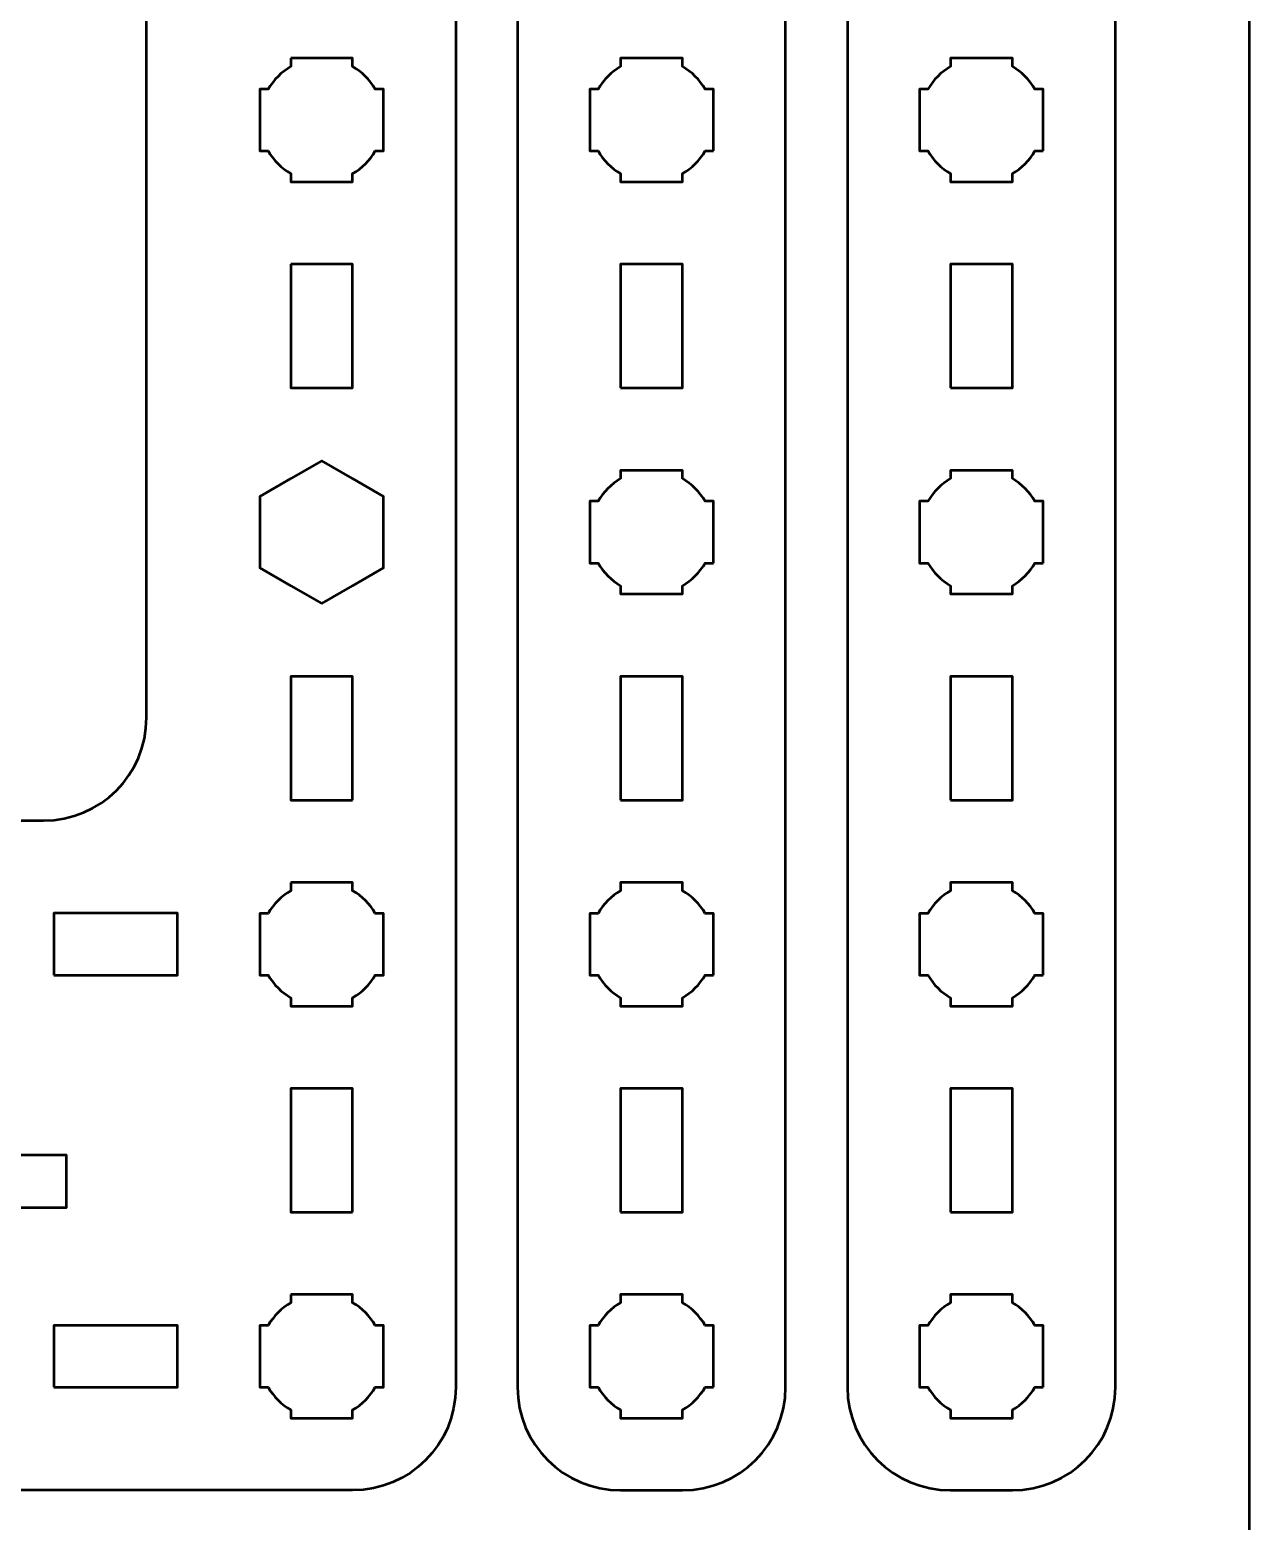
# Model space of a CAD drawing. Header units: centimetres. Extents: x -21 to 0, y -29.7 to 0.
# Drawn here: x -5.92 to 0.01, y -13.8 to -6.56 of the extents above; entities that cross this region are included whole.
import ezdxf

# ---------------------------------------------------------------- set-up
doc = ezdxf.new("R2010")
doc.units = ezdxf.units.CM
doc.header["$MEASUREMENT"] = 0
doc.layers.add('Layer 1', color=7, linetype='Continuous')

msp = doc.modelspace()

# ---------------------------------------------------------------- linework, layer by layer
at = {"layer": 'Layer 1', "color": 1, "lineweight": 53}
msp.add_open_spline([(-21.00003, -29.19995), (-21.00003, -29.19995), (-21.00003, -5.29992), (-21.00003, -5.29992), (-21.00003, -5.29992), (-21.00003, -5.21709), (-20.93286, -5.14992), (-20.85003, -5.14992), (-20.85003, -5.14992), (-20.7672, -5.14992), (-20.70003, -5.08275), (-20.70003, -4.99992), (-20.70003, -4.99992), (-20.70003, -4.91709), (-20.7672, -4.84992), (-20.85003, -4.84992), (-20.85003, -4.84992), (-20.93286, -4.84992), (-21.00003, -4.78275), (-21.00003, -4.69992), (-21.00003, -4.69992), (-21.00003, -4.61709), (-20.93286, -4.54992), (-20.85003, -4.54992), (-20.85003, -4.54992), (-20.7672, -4.54992), (-20.70003, -4.48275), (-20.70003, -4.39992), (-20.70003, -4.39992), (-20.70003, -4.31709), (-20.7672, -4.24992), (-20.85003, -4.24992), (-20.85003, -4.24992), (-20.93286, -4.24992), (-21.00003, -4.18275), (-21.00003, -4.09992), (-21.00003, -4.09992), (-21.00003, -4.01709), (-20.93286, -3.94992), (-20.85003, -3.94992), (-20.85003, -3.94992), (-20.7672, -3.94992), (-20.70003, -3.88275), (-20.70003, -3.79992), (-20.70003, -3.79992), (-20.70003, -3.71709), (-20.7672, -3.64992), (-20.85003, -3.64992), (-20.85003, -3.64992), (-20.93286, -3.64992), (-21.00003, -3.58275), (-21.00003, -3.49992), (-21.00003, -3.49992), (-21.00003, -3.41709), (-20.93286, -3.34992), (-20.85003, -3.34992), (-20.85003, -3.34992), (-20.7672, -3.34992), (-20.70003, -3.28275), (-20.70003, -3.19992), (-20.70003, -3.19992), (-20.70003, -3.11709), (-20.7672, -3.04992), (-20.85003, -3.04992), (-20.85003, -3.04992), (-20.93286, -3.04992), (-21.00003, -2.98275), (-21.00003, -2.89992), (-21.00003, -2.89992), (-21.00003, -2.81709), (-20.93286, -2.74992), (-20.85003, -2.74992), (-20.85003, -2.74992), (-20.7672, -2.74992), (-20.70003, -2.68275), (-20.70003, -2.59992), (-20.70003, -2.59992), (-20.70003, -2.51709), (-20.7672, -2.44992), (-20.85003, -2.44992), (-20.85003, -2.44992), (-20.93286, -2.44992), (-21.00003, -2.38275), (-21.00003, -2.29992), (-21.00003, -2.29992), (-21.00003, -2.21709), (-20.93286, -2.14992), (-20.85003, -2.14992), (-20.85003, -2.14992), (-20.7672, -2.14992), (-20.70003, -2.08275), (-20.70003, -1.99992), (-20.70003, -1.99992), (-20.70003, -1.91709), (-20.7672, -1.84992), (-20.85003, -1.84992), (-20.85003, -1.84992), (-20.93286, -1.84992), (-21.00003, -1.78275), (-21.00003, -1.69992), (-21.00003, -1.69992), (-21.00003, -1.61709), (-20.93286, -1.54992), (-20.85003, -1.54992), (-20.85003, -1.54992), (-20.7672, -1.54992), (-20.70003, -1.48275), (-20.70003, -1.39992), (-20.70003, -1.39992), (-20.70003, -1.31709), (-20.7672, -1.24992), (-20.85003, -1.24992), (-20.85003, -1.24992), (-20.93286, -1.24992), (-21.00003, -1.18275), (-21.00003, -1.09992), (-21.00003, -1.09992), (-21.00003, -1.09992), (-21.00003, -0.49992), (-21.00003, -0.49992), (-21.00003, -0.49992), (-21.00003, -0.22295), (-20.77694, 0.00004), (-20.49994, 0.00004), (-20.49994, 0.00004), (-20.49994, 0.00004), (-0.50008, 0.00004), (-0.50008, 0.00004), (-0.50008, 0.00004), (-0.22294, 0.00004), (0.00002, -0.22295), (0.00002, -0.49992), (0.00002, -0.49992), (0.00002, -0.49992), (0.00002, -29.19995), (0.00002, -29.19995), (0.00002, -29.19995), (0.00002, -29.47695), (-0.22294, -29.70004), (-0.50008, -29.70004), (-0.50008, -29.70004), (-0.50008, -29.70004), (-20.49994, -29.70004), (-20.49994, -29.70004), (-20.49994, -29.70004), (-20.77694, -29.70004), (-21.00003, -29.47695), (-21.00003, -29.19995)], degree=3, knots=[0, 0, 0, 0, 0.027027, 0.027027, 0.027027, 0.027027, 0.0540541, 0.0540541, 0.0540541, 0.0540541, 0.0810811, 0.0810811, 0.0810811, 0.0810811, 0.1081081, 0.1081081, 0.1081081, 0.1081081, 0.1351351, 0.1351351, 0.1351351, 0.1351351, 0.1621622, 0.1621622, 0.1621622, 0.1621622, 0.1891892, 0.1891892, 0.1891892, 0.1891892, 0.2162162, 0.2162162, 0.2162162, 0.2162162, 0.2432432, 0.2432432, 0.2432432, 0.2432432, 0.2702703, 0.2702703, 0.2702703, 0.2702703, 0.2972973, 0.2972973, 0.2972973, 0.2972973, 0.3243243, 0.3243243, 0.3243243, 0.3243243, 0.3513514, 0.3513514, 0.3513514, 0.3513514, 0.3783784, 0.3783784, 0.3783784, 0.3783784, 0.4054054, 0.4054054, 0.4054054, 0.4054054, 0.4324324, 0.4324324, 0.4324324, 0.4324324, 0.4594595, 0.4594595, 0.4594595, 0.4594595, 0.4864865, 0.4864865, 0.4864865, 0.4864865, 0.5135135, 0.5135135, 0.5135135, 0.5135135, 0.5405405, 0.5405405, 0.5405405, 0.5405405, 0.5675676, 0.5675676, 0.5675676, 0.5675676, 0.5945946, 0.5945946, 0.5945946, 0.5945946, 0.6216216, 0.6216216, 0.6216216, 0.6216216, 0.6486486, 0.6486486, 0.6486486, 0.6486486, 0.6756757, 0.6756757, 0.6756757, 0.6756757, 0.7027027, 0.7027027, 0.7027027, 0.7027027, 0.7297297, 0.7297297, 0.7297297, 0.7297297, 0.7567568, 0.7567568, 0.7567568, 0.7567568, 0.7837838, 0.7837838, 0.7837838, 0.7837838, 0.8108108, 0.8108108, 0.8108108, 0.8108108, 0.8378378, 0.8378378, 0.8378378, 0.8378378, 0.8648649, 0.8648649, 0.8648649, 0.8648649, 0.8918919, 0.8918919, 0.8918919, 0.8918919, 0.9189189, 0.9189189, 0.9189189, 0.9189189, 0.9459459, 0.9459459, 0.9459459, 0.9459459, 0.972973, 0.972973, 0.972973, 0.972973, 1, 1, 1, 1], dxfattribs=at)
at = {"layer": 'Layer 1', "color": 3, "lineweight": 53}
for points, knots in [([(-6.90802, -10.39997), (-6.90802, -10.39997), (-7.15004, -10.39999), (-7.15004, -10.39999), (-7.15004, -10.39999), (-7.4271, -10.39991), (-7.64998, -10.17684), (-7.64998, -9.89989), (-7.64998, -9.89989), (-7.64998, -7.1333), (-7.64998, -9.11668), (-7.64998, -6.35009), (-7.64998, -6.35009), (-7.64998, -6.07309), (-7.42689, -5.84999), (-7.14989, -5.84999), (-7.14989, -5.84999), (-7.14989, -5.84999), (-5.85003, -5.84999), (-5.85003, -5.84999), (-5.85003, -5.84999), (-5.5729, -5.84999), (-5.34994, -6.07309), (-5.34994, -6.35009), (-5.34994, -6.35009), (-5.34994, -9.11668), (-5.34994, -7.1333), (-5.34994, -9.89989), (-5.34994, -9.89989), (-5.34994, -10.17689), (-5.57303, -10.39999), (-5.85003, -10.39999), (-5.85003, -10.39999), (-5.85003, -10.39999), (-6.34602, -10.39997), (-6.34602, -10.39997), (-6.34602, -10.39997), (-6.34602, -10.39997), (-6.34602, -10.62301), (-6.34602, -10.62301), (-6.34602, -10.62301), (-6.34602, -10.62301), (-6.24602, -10.62298), (-6.24602, -10.62298), (-6.24602, -10.62298), (-6.24602, -10.62298), (-6.24602, -12.02298), (-6.24602, -12.02298), (-6.24602, -12.02298), (-6.24602, -12.02298), (-5.73802, -12.02298), (-5.73802, -12.02298), (-5.73802, -12.02298), (-5.73802, -12.02298), (-5.73802, -12.27698), (-5.73802, -12.27698), (-5.73802, -12.27698), (-5.73802, -12.27698), (-5.99202, -12.27698), (-5.99202, -12.27698), (-5.99202, -12.27698), (-5.99202, -12.27698), (-5.99202, -13.64999), (-5.99202, -13.64999), (-5.99202, -13.64999), (-5.99202, -13.64999), (-4.35003, -13.64999), (-4.35003, -13.64999), (-4.35003, -13.64999), (-4.07303, -13.64999), (-3.84994, -13.42689), (-3.84994, -13.14989), (-3.84994, -13.14989), (-3.84994, -10.3833), (-3.84994, -7.61668), (-3.84994, -4.85009), (-3.84994, -4.85009), (-3.84994, -4.57309), (-4.0729, -4.34999), (-4.35003, -4.34999), (-4.35003, -4.34999), (-4.35003, -4.34999), (-8.64989, -4.34999), (-8.64989, -4.34999), (-8.64989, -4.34999), (-8.92689, -4.34999), (-9.14998, -4.57309), (-9.14998, -4.85009), (-9.14998, -4.85009), (-9.14998, -7.61668), (-9.14998, -10.3833), (-9.14998, -13.14989), (-9.14998, -13.14989), (-9.14998, -13.42684), (-8.9271, -13.64991), (-8.65004, -13.64999), (-8.65004, -13.64999), (-8.65004, -13.64999), (-7.00802, -13.64999), (-7.00802, -13.64999), (-7.00802, -13.64999), (-7.00802, -13.64999), (-7.00802, -12.27698), (-7.00802, -12.27698), (-7.00802, -12.27698), (-7.00802, -12.27698), (-7.26202, -12.27698), (-7.26202, -12.27698), (-7.26202, -12.27698), (-7.26202, -12.27698), (-7.26202, -12.02298), (-7.26202, -12.02298), (-7.26202, -12.02298), (-7.26202, -12.02298), (-7.00802, -12.02298), (-7.00802, -12.02298), (-7.00802, -12.02298), (-7.00802, -12.02298), (-7.00802, -10.62298), (-7.00802, -10.62298), (-7.00802, -10.62298), (-7.00802, -10.62298), (-6.90802, -10.62301), (-6.90802, -10.62301), (-6.90802, -10.62301), (-6.90802, -10.62301), (-6.90802, -10.39997), (-6.90802, -10.39997)], [0, 0, 0, 0, 0.03125, 0.03125, 0.03125, 0.03125, 0.0625, 0.0625, 0.0625, 0.0625, 0.09375, 0.09375, 0.09375, 0.09375, 0.125, 0.125, 0.125, 0.125, 0.15625, 0.15625, 0.15625, 0.15625, 0.1875, 0.1875, 0.1875, 0.1875, 0.21875, 0.21875, 0.21875, 0.21875, 0.25, 0.25, 0.25, 0.25, 0.28125, 0.28125, 0.28125, 0.28125, 0.3125, 0.3125, 0.3125, 0.3125, 0.34375, 0.34375, 0.34375, 0.34375, 0.375, 0.375, 0.375, 0.375, 0.40625, 0.40625, 0.40625, 0.40625, 0.4375, 0.4375, 0.4375, 0.4375, 0.46875, 0.46875, 0.46875, 0.46875, 0.5, 0.5, 0.5, 0.5, 0.53125, 0.53125, 0.53125, 0.53125, 0.5625, 0.5625, 0.5625, 0.5625, 0.59375, 0.59375, 0.59375, 0.59375, 0.625, 0.625, 0.625, 0.625, 0.65625, 0.65625, 0.65625, 0.65625, 0.6875, 0.6875, 0.6875, 0.6875, 0.71875, 0.71875, 0.71875, 0.71875, 0.75, 0.75, 0.75, 0.75, 0.78125, 0.78125, 0.78125, 0.78125, 0.8125, 0.8125, 0.8125, 0.8125, 0.84375, 0.84375, 0.84375, 0.84375, 0.875, 0.875, 0.875, 0.875, 0.90625, 0.90625, 0.90625, 0.90625, 0.9375, 0.9375, 0.9375, 0.9375, 0.96875, 0.96875, 0.96875, 0.96875, 1, 1, 1, 1]), ([(-3.55001, -13.15), (-3.55001, -13.15), (-3.55001, -4.85009), (-3.55001, -4.85009), (-3.55001, -4.85009), (-3.55001, -4.57309), (-3.32692, -4.34999), (-3.04992, -4.34999), (-3.04992, -4.34999), (-3.04992, -4.34999), (-2.74991, -4.34999), (-2.74991, -4.34999), (-2.74991, -4.34999), (-2.47295, -4.34999), (-2.24999, -4.57309), (-2.24999, -4.85009), (-2.24999, -4.85009), (-2.24999, -4.85009), (-2.24999, -13.15), (-2.24999, -13.15), (-2.24999, -13.15), (-2.24999, -13.427), (-2.47295, -13.6501), (-2.74991, -13.6501), (-2.74991, -13.6501), (-2.74991, -13.6501), (-3.04992, -13.6501), (-3.04992, -13.6501), (-3.04992, -13.6501), (-3.32692, -13.6501), (-3.55001, -13.427), (-3.55001, -13.15)], [0, 0, 0, 0, 0.125, 0.125, 0.125, 0.125, 0.25, 0.25, 0.25, 0.25, 0.375, 0.375, 0.375, 0.375, 0.5, 0.5, 0.5, 0.5, 0.625, 0.625, 0.625, 0.625, 0.75, 0.75, 0.75, 0.75, 0.875, 0.875, 0.875, 0.875, 1, 1, 1, 1]), ([(-1.95001, -13.15), (-1.95001, -13.15), (-1.95001, -4.85009), (-1.95001, -4.85009), (-1.95001, -4.85009), (-1.95001, -4.57309), (-1.72692, -4.34999), (-1.44992, -4.34999), (-1.44992, -4.34999), (-1.44992, -4.34999), (-1.14991, -4.34999), (-1.14991, -4.34999), (-1.14991, -4.34999), (-0.87295, -4.34999), (-0.64999, -4.57309), (-0.64999, -4.85009), (-0.64999, -4.85009), (-0.64999, -4.85009), (-0.64999, -13.15), (-0.64999, -13.15), (-0.64999, -13.15), (-0.64999, -13.427), (-0.87295, -13.6501), (-1.14991, -13.6501), (-1.14991, -13.6501), (-1.14991, -13.6501), (-1.44992, -13.6501), (-1.44992, -13.6501), (-1.44992, -13.6501), (-1.72692, -13.6501), (-1.95001, -13.427), (-1.95001, -13.15)], [0, 0, 0, 0, 0.125, 0.125, 0.125, 0.125, 0.25, 0.25, 0.25, 0.25, 0.375, 0.375, 0.375, 0.375, 0.5, 0.5, 0.5, 0.5, 0.625, 0.625, 0.625, 0.625, 0.75, 0.75, 0.75, 0.75, 0.875, 0.875, 0.875, 0.875, 1, 1, 1, 1]), ([(-4.77383, -14.67616), (-3.73913, -13.64146), (-2.06089, -13.64146), (-1.02616, -14.67619), (-1.02616, -14.67619), (0.00854, -15.71089), (0.00854, -17.38913), (-1.02616, -18.42383), (-1.02616, -18.42383), (-2.06089, -19.45855), (-3.73913, -19.45855), (-4.77383, -18.42385), (-4.77383, -18.42385), (-5.80856, -17.38913), (-5.80856, -15.71089), (-4.77383, -14.67616)], [0, 0, 0, 0, 0.25, 0.25, 0.25, 0.25, 0.5, 0.5, 0.5, 0.5, 0.75, 0.75, 0.75, 0.75, 1, 1, 1, 1])]:
    msp.add_open_spline(points, degree=3, knots=knots, dxfattribs=at)
at = {"layer": 'Layer 1', "lineweight": 53}
for points, knots in [([(-4.65003, -6.70004), (-4.65003, -6.70004), (-4.50151, -6.70004), (-4.50151, -6.70004), (-4.50151, -6.70004), (-4.50151, -6.70004), (-4.49996, -6.70002), (-4.49996, -6.70002), (-4.49996, -6.70002), (-4.49996, -6.70002), (-4.49841, -6.70004), (-4.49841, -6.70004), (-4.49841, -6.70004), (-4.49841, -6.70004), (-4.35003, -6.70004), (-4.35003, -6.70004), (-4.35003, -6.70004), (-4.35003, -6.70004), (-4.35003, -6.74013), (-4.35003, -6.74013), (-4.35003, -6.74013), (-4.30446, -6.76648), (-4.26648, -6.80448), (-4.24012, -6.85003), (-4.24012, -6.85003), (-4.24012, -6.85003), (-4.20003, -6.85003), (-4.20003, -6.85003), (-4.20003, -6.85003), (-4.20003, -6.85003), (-4.20003, -6.99408), (-4.20003, -6.99408), (-4.20003, -6.99408), (-4.20003, -6.99408), (-4.19997, -7.00002), (-4.19997, -7.00002), (-4.19997, -7.00002), (-4.19997, -7.00002), (-4.20003, -7.00596), (-4.20003, -7.00596), (-4.20003, -7.00596), (-4.20003, -7.00596), (-4.20003, -7.15003), (-4.20003, -7.15003), (-4.20003, -7.15003), (-4.20003, -7.15003), (-4.2401, -7.15003), (-4.2401, -7.15003), (-4.2401, -7.15003), (-4.26646, -7.1956), (-4.30445, -7.23359), (-4.35003, -7.25993), (-4.35003, -7.25993), (-4.35003, -7.25993), (-4.35003, -7.30003), (-4.35003, -7.30003), (-4.35003, -7.30003), (-4.35003, -7.30003), (-4.65003, -7.30003), (-4.65003, -7.30003), (-4.65003, -7.30003), (-4.65003, -7.30003), (-4.65003, -7.25984), (-4.65003, -7.25984), (-4.65003, -7.25984), (-4.69553, -7.2335), (-4.73347, -7.19554), (-4.75981, -7.15003), (-4.75981, -7.15003), (-4.75981, -7.15003), (-4.80002, -7.15003), (-4.80002, -7.15003), (-4.80002, -7.15003), (-4.80002, -7.15003), (-4.80002, -6.85003), (-4.80002, -6.85003), (-4.80002, -6.85003), (-4.80002, -6.85003), (-4.75979, -6.85003), (-4.75979, -6.85003), (-4.75979, -6.85003), (-4.73345, -6.80453), (-4.69552, -6.76657), (-4.65003, -6.74023), (-4.65003, -6.74023), (-4.65003, -6.74023), (-4.65003, -6.70004), (-4.65003, -6.70004)], [0, 0, 0, 0, 0.0454545, 0.0454545, 0.0454545, 0.0454545, 0.0909091, 0.0909091, 0.0909091, 0.0909091, 0.1363636, 0.1363636, 0.1363636, 0.1363636, 0.1818182, 0.1818182, 0.1818182, 0.1818182, 0.2272727, 0.2272727, 0.2272727, 0.2272727, 0.2727273, 0.2727273, 0.2727273, 0.2727273, 0.3181818, 0.3181818, 0.3181818, 0.3181818, 0.3636364, 0.3636364, 0.3636364, 0.3636364, 0.4090909, 0.4090909, 0.4090909, 0.4090909, 0.4545455, 0.4545455, 0.4545455, 0.4545455, 0.5, 0.5, 0.5, 0.5, 0.5454545, 0.5454545, 0.5454545, 0.5454545, 0.5909091, 0.5909091, 0.5909091, 0.5909091, 0.6363636, 0.6363636, 0.6363636, 0.6363636, 0.6818182, 0.6818182, 0.6818182, 0.6818182, 0.7272727, 0.7272727, 0.7272727, 0.7272727, 0.7727273, 0.7727273, 0.7727273, 0.7727273, 0.8181818, 0.8181818, 0.8181818, 0.8181818, 0.8636364, 0.8636364, 0.8636364, 0.8636364, 0.9090909, 0.9090909, 0.9090909, 0.9090909, 0.9545455, 0.9545455, 0.9545455, 0.9545455, 1, 1, 1, 1]), ([(-2.59998, -7.15003), (-2.59998, -7.15003), (-2.64009, -7.15003), (-2.64009, -7.15003), (-2.64009, -7.15003), (-2.66641, -7.19564), (-2.70444, -7.23353), (-2.74991, -7.25985), (-2.74991, -7.25985), (-2.74991, -7.25985), (-2.74991, -7.3001), (-2.74991, -7.3001), (-2.74991, -7.3001), (-2.74991, -7.3001), (-2.89999, -7.3001), (-2.89999, -7.3001), (-2.89999, -7.3001), (-2.89999, -7.3001), (-3.04992, -7.3001), (-3.04992, -7.3001), (-3.04992, -7.3001), (-3.04992, -7.3001), (-3.04992, -7.25985), (-3.04992, -7.25985), (-3.04992, -7.25985), (-3.09553, -7.23353), (-3.13345, -7.19564), (-3.15977, -7.15003), (-3.15977, -7.15003), (-3.15977, -7.15003), (-3.19999, -7.15003), (-3.19999, -7.15003), (-3.19999, -7.15003), (-3.19999, -7.15003), (-3.19999, -7.0001), (-3.19999, -7.0001), (-3.19999, -7.0001), (-3.19999, -7.0001), (-3.19999, -6.85002), (-3.19999, -6.85002), (-3.19999, -6.85002), (-3.19999, -6.85002), (-3.15977, -6.85002), (-3.15977, -6.85002), (-3.15977, -6.85002), (-3.13345, -6.80455), (-3.09553, -6.76652), (-3.04992, -6.7402), (-3.04992, -6.7402), (-3.04992, -6.7402), (-3.04992, -6.70009), (-3.04992, -6.70009), (-3.04992, -6.70009), (-3.04992, -6.70009), (-2.89999, -6.70009), (-2.89999, -6.70009), (-2.89999, -6.70009), (-2.89999, -6.70009), (-2.74991, -6.70009), (-2.74991, -6.70009), (-2.74991, -6.70009), (-2.74991, -6.70009), (-2.74991, -6.7402), (-2.74991, -6.7402), (-2.74991, -6.7402), (-2.70444, -6.76652), (-2.66641, -6.80455), (-2.64009, -6.85002), (-2.64009, -6.85002), (-2.64009, -6.85002), (-2.59998, -6.85002), (-2.59998, -6.85002), (-2.59998, -6.85002), (-2.59998, -6.85002), (-2.59998, -7.0001), (-2.59998, -7.0001), (-2.59998, -7.0001), (-2.59998, -7.0001), (-2.59998, -7.15003), (-2.59998, -7.15003)], [0, 0, 0, 0, 0.05, 0.05, 0.05, 0.05, 0.1, 0.1, 0.1, 0.1, 0.15, 0.15, 0.15, 0.15, 0.2, 0.2, 0.2, 0.2, 0.25, 0.25, 0.25, 0.25, 0.3, 0.3, 0.3, 0.3, 0.35, 0.35, 0.35, 0.35, 0.4, 0.4, 0.4, 0.4, 0.45, 0.45, 0.45, 0.45, 0.5, 0.5, 0.5, 0.5, 0.55, 0.55, 0.55, 0.55, 0.6, 0.6, 0.6, 0.6, 0.65, 0.65, 0.65, 0.65, 0.7, 0.7, 0.7, 0.7, 0.75, 0.75, 0.75, 0.75, 0.8, 0.8, 0.8, 0.8, 0.85, 0.85, 0.85, 0.85, 0.9, 0.9, 0.9, 0.9, 0.95, 0.95, 0.95, 0.95, 1, 1, 1, 1]), ([(-0.99998, -7.15003), (-0.99998, -7.15003), (-1.04009, -7.15003), (-1.04009, -7.15003), (-1.04009, -7.15003), (-1.06641, -7.19564), (-1.10444, -7.23353), (-1.14991, -7.25985), (-1.14991, -7.25985), (-1.14991, -7.25985), (-1.14991, -7.3001), (-1.14991, -7.3001), (-1.14991, -7.3001), (-1.14991, -7.3001), (-1.29999, -7.3001), (-1.29999, -7.3001), (-1.29999, -7.3001), (-1.29999, -7.3001), (-1.44992, -7.3001), (-1.44992, -7.3001), (-1.44992, -7.3001), (-1.44992, -7.3001), (-1.44992, -7.25985), (-1.44992, -7.25985), (-1.44992, -7.25985), (-1.49553, -7.23353), (-1.53345, -7.19564), (-1.55977, -7.15003), (-1.55977, -7.15003), (-1.55977, -7.15003), (-1.59999, -7.15003), (-1.59999, -7.15003), (-1.59999, -7.15003), (-1.59999, -7.15003), (-1.59999, -7.0001), (-1.59999, -7.0001), (-1.59999, -7.0001), (-1.59999, -7.0001), (-1.59999, -6.85002), (-1.59999, -6.85002), (-1.59999, -6.85002), (-1.59999, -6.85002), (-1.55977, -6.85002), (-1.55977, -6.85002), (-1.55977, -6.85002), (-1.53345, -6.80455), (-1.49553, -6.76652), (-1.44992, -6.7402), (-1.44992, -6.7402), (-1.44992, -6.7402), (-1.44992, -6.70009), (-1.44992, -6.70009), (-1.44992, -6.70009), (-1.44992, -6.70009), (-1.29999, -6.70009), (-1.29999, -6.70009), (-1.29999, -6.70009), (-1.29999, -6.70009), (-1.14991, -6.70009), (-1.14991, -6.70009), (-1.14991, -6.70009), (-1.14991, -6.70009), (-1.14991, -6.7402), (-1.14991, -6.7402), (-1.14991, -6.7402), (-1.10444, -6.76652), (-1.06641, -6.80455), (-1.04009, -6.85002), (-1.04009, -6.85002), (-1.04009, -6.85002), (-0.99998, -6.85002), (-0.99998, -6.85002), (-0.99998, -6.85002), (-0.99998, -6.85002), (-0.99998, -7.0001), (-0.99998, -7.0001), (-0.99998, -7.0001), (-0.99998, -7.0001), (-0.99998, -7.15003), (-0.99998, -7.15003)], [0, 0, 0, 0, 0.05, 0.05, 0.05, 0.05, 0.1, 0.1, 0.1, 0.1, 0.15, 0.15, 0.15, 0.15, 0.2, 0.2, 0.2, 0.2, 0.25, 0.25, 0.25, 0.25, 0.3, 0.3, 0.3, 0.3, 0.35, 0.35, 0.35, 0.35, 0.4, 0.4, 0.4, 0.4, 0.45, 0.45, 0.45, 0.45, 0.5, 0.5, 0.5, 0.5, 0.55, 0.55, 0.55, 0.55, 0.6, 0.6, 0.6, 0.6, 0.65, 0.65, 0.65, 0.65, 0.7, 0.7, 0.7, 0.7, 0.75, 0.75, 0.75, 0.75, 0.8, 0.8, 0.8, 0.8, 0.85, 0.85, 0.85, 0.85, 0.9, 0.9, 0.9, 0.9, 0.95, 0.95, 0.95, 0.95, 1, 1, 1, 1]), ([(-4.65003, -7.70004), (-4.65003, -7.70004), (-4.35003, -7.70004), (-4.35003, -7.70004), (-4.35003, -7.70004), (-4.35003, -7.70004), (-4.35003, -8.30003), (-4.35003, -8.30003), (-4.35003, -8.30003), (-4.35003, -8.30003), (-4.65003, -8.30003), (-4.65003, -8.30003), (-4.65003, -8.30003), (-4.65003, -8.30003), (-4.65003, -7.70004), (-4.65003, -7.70004)], [0, 0, 0, 0, 0.25, 0.25, 0.25, 0.25, 0.5, 0.5, 0.5, 0.5, 0.75, 0.75, 0.75, 0.75, 1, 1, 1, 1]), ([(-3.04992, -8.30001), (-3.04992, -8.30001), (-3.04992, -7.70001), (-3.04992, -7.70001), (-3.04992, -7.70001), (-3.04992, -7.70001), (-2.74991, -7.70001), (-2.74991, -7.70001), (-2.74991, -7.70001), (-2.74991, -7.70001), (-2.74991, -8.30001), (-2.74991, -8.30001), (-2.74991, -8.30001), (-2.74991, -8.30001), (-3.04992, -8.30001), (-3.04992, -8.30001)], [0, 0, 0, 0, 0.25, 0.25, 0.25, 0.25, 0.5, 0.5, 0.5, 0.5, 0.75, 0.75, 0.75, 0.75, 1, 1, 1, 1]), ([(-1.44992, -8.30001), (-1.44992, -8.30001), (-1.44992, -7.70001), (-1.44992, -7.70001), (-1.44992, -7.70001), (-1.44992, -7.70001), (-1.14991, -7.70001), (-1.14991, -7.70001), (-1.14991, -7.70001), (-1.14991, -7.70001), (-1.14991, -8.30001), (-1.14991, -8.30001), (-1.14991, -8.30001), (-1.14991, -8.30001), (-1.44992, -8.30001), (-1.44992, -8.30001)], [0, 0, 0, 0, 0.25, 0.25, 0.25, 0.25, 0.5, 0.5, 0.5, 0.5, 0.75, 0.75, 0.75, 0.75, 1, 1, 1, 1]), ([(-4.5, -9.34645), (-4.5, -9.34645), (-4.65, -9.25984), (-4.65, -9.25984), (-4.65, -9.25984), (-4.65, -9.25984), (-4.8, -9.17324), (-4.8, -9.17324), (-4.8, -9.17324), (-4.8, -9.17324), (-4.8, -9.00003), (-4.8, -9.00003), (-4.8, -9.00003), (-4.8, -9.00003), (-4.8, -8.82682), (-4.8, -8.82682), (-4.8, -8.82682), (-4.8, -8.82682), (-4.65, -8.74022), (-4.65, -8.74022), (-4.65, -8.74022), (-4.65, -8.74022), (-4.5, -8.65361), (-4.5, -8.65361), (-4.5, -8.65361), (-4.5, -8.65361), (-4.35, -8.74022), (-4.35, -8.74022), (-4.35, -8.74022), (-4.35, -8.74022), (-4.2, -8.82682), (-4.2, -8.82682), (-4.2, -8.82682), (-4.2, -8.82682), (-4.2, -9.00003), (-4.2, -9.00003), (-4.2, -9.00003), (-4.2, -9.00003), (-4.2, -9.17324), (-4.2, -9.17324), (-4.2, -9.17324), (-4.2, -9.17324), (-4.35, -9.25984), (-4.35, -9.25984), (-4.35, -9.25984), (-4.35, -9.25984), (-4.5, -9.34645), (-4.5, -9.34645)], [0, 0, 0, 0, 0.0833333, 0.0833333, 0.0833333, 0.0833333, 0.1666667, 0.1666667, 0.1666667, 0.1666667, 0.25, 0.25, 0.25, 0.25, 0.3333333, 0.3333333, 0.3333333, 0.3333333, 0.4166667, 0.4166667, 0.4166667, 0.4166667, 0.5, 0.5, 0.5, 0.5, 0.5833333, 0.5833333, 0.5833333, 0.5833333, 0.6666667, 0.6666667, 0.6666667, 0.6666667, 0.75, 0.75, 0.75, 0.75, 0.8333333, 0.8333333, 0.8333333, 0.8333333, 0.9166667, 0.9166667, 0.9166667, 0.9166667, 1, 1, 1, 1]), ([(-2.59998, -9.15014), (-2.59998, -9.15014), (-2.64009, -9.15014), (-2.64009, -9.15014), (-2.64009, -9.15014), (-2.66641, -9.19561), (-2.70444, -9.2335), (-2.74991, -9.25996), (-2.74991, -9.25996), (-2.74991, -9.25996), (-2.74991, -9.30007), (-2.74991, -9.30007), (-2.74991, -9.30007), (-2.74991, -9.30007), (-2.89999, -9.30007), (-2.89999, -9.30007), (-2.89999, -9.30007), (-2.89999, -9.30007), (-3.04992, -9.30007), (-3.04992, -9.30007), (-3.04992, -9.30007), (-3.04992, -9.30007), (-3.04992, -9.25996), (-3.04992, -9.25996), (-3.04992, -9.25996), (-3.09553, -9.2335), (-3.13345, -9.19561), (-3.15977, -9.15014), (-3.15977, -9.15014), (-3.15977, -9.15014), (-3.19999, -9.15014), (-3.19999, -9.15014), (-3.19999, -9.15014), (-3.19999, -9.15014), (-3.19999, -9.00006), (-3.19999, -9.00006), (-3.19999, -9.00006), (-3.19999, -9.00006), (-3.19999, -8.85013), (-3.19999, -8.85013), (-3.19999, -8.85013), (-3.19999, -8.85013), (-3.15977, -8.85013), (-3.15977, -8.85013), (-3.15977, -8.85013), (-3.13345, -8.80452), (-3.09553, -8.7666), (-3.04992, -8.74028), (-3.04992, -8.74028), (-3.04992, -8.74028), (-3.04992, -8.70006), (-3.04992, -8.70006), (-3.04992, -8.70006), (-3.04992, -8.70006), (-2.89999, -8.70006), (-2.89999, -8.70006), (-2.89999, -8.70006), (-2.89999, -8.70006), (-2.74991, -8.70006), (-2.74991, -8.70006), (-2.74991, -8.70006), (-2.74991, -8.70006), (-2.74991, -8.74028), (-2.74991, -8.74028), (-2.74991, -8.74028), (-2.70444, -8.7666), (-2.66641, -8.80452), (-2.64009, -8.85013), (-2.64009, -8.85013), (-2.64009, -8.85013), (-2.59998, -8.85013), (-2.59998, -8.85013), (-2.59998, -8.85013), (-2.59998, -8.85013), (-2.59998, -9.00006), (-2.59998, -9.00006), (-2.59998, -9.00006), (-2.59998, -9.00006), (-2.59998, -9.15014), (-2.59998, -9.15014)], [0, 0, 0, 0, 0.05, 0.05, 0.05, 0.05, 0.1, 0.1, 0.1, 0.1, 0.15, 0.15, 0.15, 0.15, 0.2, 0.2, 0.2, 0.2, 0.25, 0.25, 0.25, 0.25, 0.3, 0.3, 0.3, 0.3, 0.35, 0.35, 0.35, 0.35, 0.4, 0.4, 0.4, 0.4, 0.45, 0.45, 0.45, 0.45, 0.5, 0.5, 0.5, 0.5, 0.55, 0.55, 0.55, 0.55, 0.6, 0.6, 0.6, 0.6, 0.65, 0.65, 0.65, 0.65, 0.7, 0.7, 0.7, 0.7, 0.75, 0.75, 0.75, 0.75, 0.8, 0.8, 0.8, 0.8, 0.85, 0.85, 0.85, 0.85, 0.9, 0.9, 0.9, 0.9, 0.95, 0.95, 0.95, 0.95, 1, 1, 1, 1]), ([(-0.99998, -9.15014), (-0.99998, -9.15014), (-1.04009, -9.15014), (-1.04009, -9.15014), (-1.04009, -9.15014), (-1.06641, -9.19561), (-1.10444, -9.2335), (-1.14991, -9.25996), (-1.14991, -9.25996), (-1.14991, -9.25996), (-1.14991, -9.30007), (-1.14991, -9.30007), (-1.14991, -9.30007), (-1.14991, -9.30007), (-1.29999, -9.30007), (-1.29999, -9.30007), (-1.29999, -9.30007), (-1.29999, -9.30007), (-1.44992, -9.30007), (-1.44992, -9.30007), (-1.44992, -9.30007), (-1.44992, -9.30007), (-1.44992, -9.25996), (-1.44992, -9.25996), (-1.44992, -9.25996), (-1.49553, -9.2335), (-1.53345, -9.19561), (-1.55977, -9.15014), (-1.55977, -9.15014), (-1.55977, -9.15014), (-1.59999, -9.15014), (-1.59999, -9.15014), (-1.59999, -9.15014), (-1.59999, -9.15014), (-1.59999, -9.00006), (-1.59999, -9.00006), (-1.59999, -9.00006), (-1.59999, -9.00006), (-1.59999, -8.85013), (-1.59999, -8.85013), (-1.59999, -8.85013), (-1.59999, -8.85013), (-1.55977, -8.85013), (-1.55977, -8.85013), (-1.55977, -8.85013), (-1.53345, -8.80452), (-1.49553, -8.7666), (-1.44992, -8.74028), (-1.44992, -8.74028), (-1.44992, -8.74028), (-1.44992, -8.70006), (-1.44992, -8.70006), (-1.44992, -8.70006), (-1.44992, -8.70006), (-1.29999, -8.70006), (-1.29999, -8.70006), (-1.29999, -8.70006), (-1.29999, -8.70006), (-1.14991, -8.70006), (-1.14991, -8.70006), (-1.14991, -8.70006), (-1.14991, -8.70006), (-1.14991, -8.74028), (-1.14991, -8.74028), (-1.14991, -8.74028), (-1.10444, -8.7666), (-1.06641, -8.80452), (-1.04009, -8.85013), (-1.04009, -8.85013), (-1.04009, -8.85013), (-0.99998, -8.85013), (-0.99998, -8.85013), (-0.99998, -8.85013), (-0.99998, -8.85013), (-0.99998, -9.00006), (-0.99998, -9.00006), (-0.99998, -9.00006), (-0.99998, -9.00006), (-0.99998, -9.15014), (-0.99998, -9.15014)], [0, 0, 0, 0, 0.05, 0.05, 0.05, 0.05, 0.1, 0.1, 0.1, 0.1, 0.15, 0.15, 0.15, 0.15, 0.2, 0.2, 0.2, 0.2, 0.25, 0.25, 0.25, 0.25, 0.3, 0.3, 0.3, 0.3, 0.35, 0.35, 0.35, 0.35, 0.4, 0.4, 0.4, 0.4, 0.45, 0.45, 0.45, 0.45, 0.5, 0.5, 0.5, 0.5, 0.55, 0.55, 0.55, 0.55, 0.6, 0.6, 0.6, 0.6, 0.65, 0.65, 0.65, 0.65, 0.7, 0.7, 0.7, 0.7, 0.75, 0.75, 0.75, 0.75, 0.8, 0.8, 0.8, 0.8, 0.85, 0.85, 0.85, 0.85, 0.9, 0.9, 0.9, 0.9, 0.95, 0.95, 0.95, 0.95, 1, 1, 1, 1]), ([(-4.35003, -10.29994), (-4.35003, -10.29994), (-4.65004, -10.29994), (-4.65004, -10.29994), (-4.65004, -10.29994), (-4.65004, -10.29994), (-4.65004, -9.69995), (-4.65004, -9.69995), (-4.65004, -9.69995), (-4.65004, -9.69995), (-4.35003, -9.69995), (-4.35003, -9.69995), (-4.35003, -9.69995), (-4.35003, -9.69995), (-4.35003, -10.29994), (-4.35003, -10.29994)], [0, 0, 0, 0, 0.25, 0.25, 0.25, 0.25, 0.5, 0.5, 0.5, 0.5, 0.75, 0.75, 0.75, 0.75, 1, 1, 1, 1]), ([(-3.04992, -10.30009), (-3.04992, -10.30009), (-3.04992, -9.70008), (-3.04992, -9.70008), (-3.04992, -9.70008), (-3.04992, -9.70008), (-2.74991, -9.70008), (-2.74991, -9.70008), (-2.74991, -9.70008), (-2.74991, -9.70008), (-2.74991, -10.30009), (-2.74991, -10.30009), (-2.74991, -10.30009), (-2.74991, -10.30009), (-3.04992, -10.30009), (-3.04992, -10.30009)], [0, 0, 0, 0, 0.25, 0.25, 0.25, 0.25, 0.5, 0.5, 0.5, 0.5, 0.75, 0.75, 0.75, 0.75, 1, 1, 1, 1]), ([(-1.44992, -10.30009), (-1.44992, -10.30009), (-1.44992, -9.70008), (-1.44992, -9.70008), (-1.44992, -9.70008), (-1.44992, -9.70008), (-1.14991, -9.70008), (-1.14991, -9.70008), (-1.14991, -9.70008), (-1.14991, -9.70008), (-1.14991, -10.30009), (-1.14991, -10.30009), (-1.14991, -10.30009), (-1.14991, -10.30009), (-1.44992, -10.30009), (-1.44992, -10.30009)], [0, 0, 0, 0, 0.25, 0.25, 0.25, 0.25, 0.5, 0.5, 0.5, 0.5, 0.75, 0.75, 0.75, 0.75, 1, 1, 1, 1]), ([(-4.65003, -10.70004), (-4.65003, -10.70004), (-4.50151, -10.70004), (-4.50151, -10.70004), (-4.50151, -10.70004), (-4.50151, -10.70004), (-4.49996, -10.70002), (-4.49996, -10.70002), (-4.49996, -10.70002), (-4.49996, -10.70002), (-4.49841, -10.70004), (-4.49841, -10.70004), (-4.49841, -10.70004), (-4.49841, -10.70004), (-4.35003, -10.70004), (-4.35003, -10.70004), (-4.35003, -10.70004), (-4.35003, -10.70004), (-4.35003, -10.74013), (-4.35003, -10.74013), (-4.35003, -10.74013), (-4.30446, -10.76648), (-4.26648, -10.80448), (-4.24012, -10.85003), (-4.24012, -10.85003), (-4.24012, -10.85003), (-4.20003, -10.85003), (-4.20003, -10.85003), (-4.20003, -10.85003), (-4.20003, -10.85003), (-4.20003, -10.99408), (-4.20003, -10.99408), (-4.20003, -10.99408), (-4.20003, -10.99408), (-4.19997, -11.00002), (-4.19997, -11.00002), (-4.19997, -11.00002), (-4.19997, -11.00002), (-4.20003, -11.00596), (-4.20003, -11.00596), (-4.20003, -11.00596), (-4.20003, -11.00596), (-4.20003, -11.15003), (-4.20003, -11.15003), (-4.20003, -11.15003), (-4.20003, -11.15003), (-4.2401, -11.15003), (-4.2401, -11.15003), (-4.2401, -11.15003), (-4.26646, -11.1956), (-4.30445, -11.23359), (-4.35003, -11.25993), (-4.35003, -11.25993), (-4.35003, -11.25993), (-4.35003, -11.30003), (-4.35003, -11.30003), (-4.35003, -11.30003), (-4.35003, -11.30003), (-4.65003, -11.30003), (-4.65003, -11.30003), (-4.65003, -11.30003), (-4.65003, -11.30003), (-4.65003, -11.25984), (-4.65003, -11.25984), (-4.65003, -11.25984), (-4.69553, -11.2335), (-4.73347, -11.19554), (-4.75981, -11.15003), (-4.75981, -11.15003), (-4.75981, -11.15003), (-4.80002, -11.15003), (-4.80002, -11.15003), (-4.80002, -11.15003), (-4.80002, -11.15003), (-4.80002, -10.85003), (-4.80002, -10.85003), (-4.80002, -10.85003), (-4.80002, -10.85003), (-4.75979, -10.85003), (-4.75979, -10.85003), (-4.75979, -10.85003), (-4.73345, -10.80453), (-4.69552, -10.76657), (-4.65003, -10.74023), (-4.65003, -10.74023), (-4.65003, -10.74023), (-4.65003, -10.70004), (-4.65003, -10.70004)], [0, 0, 0, 0, 0.0454545, 0.0454545, 0.0454545, 0.0454545, 0.0909091, 0.0909091, 0.0909091, 0.0909091, 0.1363636, 0.1363636, 0.1363636, 0.1363636, 0.1818182, 0.1818182, 0.1818182, 0.1818182, 0.2272727, 0.2272727, 0.2272727, 0.2272727, 0.2727273, 0.2727273, 0.2727273, 0.2727273, 0.3181818, 0.3181818, 0.3181818, 0.3181818, 0.3636364, 0.3636364, 0.3636364, 0.3636364, 0.4090909, 0.4090909, 0.4090909, 0.4090909, 0.4545455, 0.4545455, 0.4545455, 0.4545455, 0.5, 0.5, 0.5, 0.5, 0.5454545, 0.5454545, 0.5454545, 0.5454545, 0.5909091, 0.5909091, 0.5909091, 0.5909091, 0.6363636, 0.6363636, 0.6363636, 0.6363636, 0.6818182, 0.6818182, 0.6818182, 0.6818182, 0.7272727, 0.7272727, 0.7272727, 0.7272727, 0.7727273, 0.7727273, 0.7727273, 0.7727273, 0.8181818, 0.8181818, 0.8181818, 0.8181818, 0.8636364, 0.8636364, 0.8636364, 0.8636364, 0.9090909, 0.9090909, 0.9090909, 0.9090909, 0.9545455, 0.9545455, 0.9545455, 0.9545455, 1, 1, 1, 1]), ([(-2.59998, -11.15007), (-2.59998, -11.15007), (-2.64009, -11.15007), (-2.64009, -11.15007), (-2.64009, -11.15007), (-2.66641, -11.19554), (-2.70444, -11.23357), (-2.74991, -11.25989), (-2.74991, -11.25989), (-2.74991, -11.25989), (-2.74991, -11.3), (-2.74991, -11.3), (-2.74991, -11.3), (-2.74991, -11.3), (-2.89999, -11.3), (-2.89999, -11.3), (-2.89999, -11.3), (-2.89999, -11.3), (-3.04992, -11.3), (-3.04992, -11.3), (-3.04992, -11.3), (-3.04992, -11.3), (-3.04992, -11.25989), (-3.04992, -11.25989), (-3.04992, -11.25989), (-3.09553, -11.23357), (-3.13345, -11.19554), (-3.15977, -11.15007), (-3.15977, -11.15007), (-3.15977, -11.15007), (-3.19999, -11.15007), (-3.19999, -11.15007), (-3.19999, -11.15007), (-3.19999, -11.15007), (-3.19999, -11), (-3.19999, -11), (-3.19999, -11), (-3.19999, -11), (-3.19999, -10.85007), (-3.19999, -10.85007), (-3.19999, -10.85007), (-3.19999, -10.85007), (-3.15977, -10.85007), (-3.15977, -10.85007), (-3.15977, -10.85007), (-3.13345, -10.80459), (-3.09553, -10.76656), (-3.04992, -10.74025), (-3.04992, -10.74025), (-3.04992, -10.74025), (-3.04992, -10.69999), (-3.04992, -10.69999), (-3.04992, -10.69999), (-3.04992, -10.69999), (-2.89999, -10.69999), (-2.89999, -10.69999), (-2.89999, -10.69999), (-2.89999, -10.69999), (-2.74991, -10.69999), (-2.74991, -10.69999), (-2.74991, -10.69999), (-2.74991, -10.69999), (-2.74991, -10.74025), (-2.74991, -10.74025), (-2.74991, -10.74025), (-2.70444, -10.76656), (-2.66641, -10.80459), (-2.64009, -10.85007), (-2.64009, -10.85007), (-2.64009, -10.85007), (-2.59998, -10.85007), (-2.59998, -10.85007), (-2.59998, -10.85007), (-2.59998, -10.85007), (-2.59998, -11), (-2.59998, -11), (-2.59998, -11), (-2.59998, -11), (-2.59998, -11.15007), (-2.59998, -11.15007)], [0, 0, 0, 0, 0.05, 0.05, 0.05, 0.05, 0.1, 0.1, 0.1, 0.1, 0.15, 0.15, 0.15, 0.15, 0.2, 0.2, 0.2, 0.2, 0.25, 0.25, 0.25, 0.25, 0.3, 0.3, 0.3, 0.3, 0.35, 0.35, 0.35, 0.35, 0.4, 0.4, 0.4, 0.4, 0.45, 0.45, 0.45, 0.45, 0.5, 0.5, 0.5, 0.5, 0.55, 0.55, 0.55, 0.55, 0.6, 0.6, 0.6, 0.6, 0.65, 0.65, 0.65, 0.65, 0.7, 0.7, 0.7, 0.7, 0.75, 0.75, 0.75, 0.75, 0.8, 0.8, 0.8, 0.8, 0.85, 0.85, 0.85, 0.85, 0.9, 0.9, 0.9, 0.9, 0.95, 0.95, 0.95, 0.95, 1, 1, 1, 1]), ([(-0.99998, -11.15007), (-0.99998, -11.15007), (-1.04009, -11.15007), (-1.04009, -11.15007), (-1.04009, -11.15007), (-1.06641, -11.19554), (-1.10444, -11.23357), (-1.14991, -11.25989), (-1.14991, -11.25989), (-1.14991, -11.25989), (-1.14991, -11.3), (-1.14991, -11.3), (-1.14991, -11.3), (-1.14991, -11.3), (-1.29999, -11.3), (-1.29999, -11.3), (-1.29999, -11.3), (-1.29999, -11.3), (-1.44992, -11.3), (-1.44992, -11.3), (-1.44992, -11.3), (-1.44992, -11.3), (-1.44992, -11.25989), (-1.44992, -11.25989), (-1.44992, -11.25989), (-1.49553, -11.23357), (-1.53345, -11.19554), (-1.55977, -11.15007), (-1.55977, -11.15007), (-1.55977, -11.15007), (-1.59999, -11.15007), (-1.59999, -11.15007), (-1.59999, -11.15007), (-1.59999, -11.15007), (-1.59999, -11), (-1.59999, -11), (-1.59999, -11), (-1.59999, -11), (-1.59999, -10.85007), (-1.59999, -10.85007), (-1.59999, -10.85007), (-1.59999, -10.85007), (-1.55977, -10.85007), (-1.55977, -10.85007), (-1.55977, -10.85007), (-1.53345, -10.80459), (-1.49553, -10.76656), (-1.44992, -10.74025), (-1.44992, -10.74025), (-1.44992, -10.74025), (-1.44992, -10.69999), (-1.44992, -10.69999), (-1.44992, -10.69999), (-1.44992, -10.69999), (-1.29999, -10.69999), (-1.29999, -10.69999), (-1.29999, -10.69999), (-1.29999, -10.69999), (-1.14991, -10.69999), (-1.14991, -10.69999), (-1.14991, -10.69999), (-1.14991, -10.69999), (-1.14991, -10.74025), (-1.14991, -10.74025), (-1.14991, -10.74025), (-1.10444, -10.76656), (-1.06641, -10.80459), (-1.04009, -10.85007), (-1.04009, -10.85007), (-1.04009, -10.85007), (-0.99998, -10.85007), (-0.99998, -10.85007), (-0.99998, -10.85007), (-0.99998, -10.85007), (-0.99998, -11), (-0.99998, -11), (-0.99998, -11), (-0.99998, -11), (-0.99998, -11.15007), (-0.99998, -11.15007)], [0, 0, 0, 0, 0.05, 0.05, 0.05, 0.05, 0.1, 0.1, 0.1, 0.1, 0.15, 0.15, 0.15, 0.15, 0.2, 0.2, 0.2, 0.2, 0.25, 0.25, 0.25, 0.25, 0.3, 0.3, 0.3, 0.3, 0.35, 0.35, 0.35, 0.35, 0.4, 0.4, 0.4, 0.4, 0.45, 0.45, 0.45, 0.45, 0.5, 0.5, 0.5, 0.5, 0.55, 0.55, 0.55, 0.55, 0.6, 0.6, 0.6, 0.6, 0.65, 0.65, 0.65, 0.65, 0.7, 0.7, 0.7, 0.7, 0.75, 0.75, 0.75, 0.75, 0.8, 0.8, 0.8, 0.8, 0.85, 0.85, 0.85, 0.85, 0.9, 0.9, 0.9, 0.9, 0.95, 0.95, 0.95, 0.95, 1, 1, 1, 1]), ([(-5.80003, -11.14994), (-5.80003, -11.14994), (-5.80003, -10.84993), (-5.80003, -10.84993), (-5.80003, -10.84993), (-5.80003, -10.84993), (-5.20004, -10.84993), (-5.20004, -10.84993), (-5.20004, -10.84993), (-5.20004, -10.84993), (-5.20004, -11.14994), (-5.20004, -11.14994), (-5.20004, -11.14994), (-5.20004, -11.14994), (-5.80003, -11.14994), (-5.80003, -11.14994)], [0, 0, 0, 0, 0.25, 0.25, 0.25, 0.25, 0.5, 0.5, 0.5, 0.5, 0.75, 0.75, 0.75, 0.75, 1, 1, 1, 1]), ([(-4.35003, -12.29994), (-4.35003, -12.29994), (-4.65004, -12.29994), (-4.65004, -12.29994), (-4.65004, -12.29994), (-4.65004, -12.29994), (-4.65004, -11.69995), (-4.65004, -11.69995), (-4.65004, -11.69995), (-4.65004, -11.69995), (-4.35003, -11.69995), (-4.35003, -11.69995), (-4.35003, -11.69995), (-4.35003, -11.69995), (-4.35003, -12.29994), (-4.35003, -12.29994)], [0, 0, 0, 0, 0.25, 0.25, 0.25, 0.25, 0.5, 0.5, 0.5, 0.5, 0.75, 0.75, 0.75, 0.75, 1, 1, 1, 1]), ([(-3.04992, -12.30005), (-3.04992, -12.30005), (-3.04992, -11.70005), (-3.04992, -11.70005), (-3.04992, -11.70005), (-3.04992, -11.70005), (-2.74991, -11.70005), (-2.74991, -11.70005), (-2.74991, -11.70005), (-2.74991, -11.70005), (-2.74991, -12.30005), (-2.74991, -12.30005), (-2.74991, -12.30005), (-2.74991, -12.30005), (-3.04992, -12.30005), (-3.04992, -12.30005)], [0, 0, 0, 0, 0.25, 0.25, 0.25, 0.25, 0.5, 0.5, 0.5, 0.5, 0.75, 0.75, 0.75, 0.75, 1, 1, 1, 1]), ([(-1.44992, -12.30005), (-1.44992, -12.30005), (-1.44992, -11.70005), (-1.44992, -11.70005), (-1.44992, -11.70005), (-1.44992, -11.70005), (-1.14991, -11.70005), (-1.14991, -11.70005), (-1.14991, -11.70005), (-1.14991, -11.70005), (-1.14991, -12.30005), (-1.14991, -12.30005), (-1.14991, -12.30005), (-1.14991, -12.30005), (-1.44992, -12.30005), (-1.44992, -12.30005)], [0, 0, 0, 0, 0.25, 0.25, 0.25, 0.25, 0.5, 0.5, 0.5, 0.5, 0.75, 0.75, 0.75, 0.75, 1, 1, 1, 1]), ([(-4.65003, -12.70004), (-4.65003, -12.70004), (-4.50151, -12.70004), (-4.50151, -12.70004), (-4.50151, -12.70004), (-4.50151, -12.70004), (-4.49996, -12.70002), (-4.49996, -12.70002), (-4.49996, -12.70002), (-4.49996, -12.70002), (-4.49841, -12.70004), (-4.49841, -12.70004), (-4.49841, -12.70004), (-4.49841, -12.70004), (-4.35003, -12.70004), (-4.35003, -12.70004), (-4.35003, -12.70004), (-4.35003, -12.70004), (-4.35003, -12.74013), (-4.35003, -12.74013), (-4.35003, -12.74013), (-4.30446, -12.76648), (-4.26648, -12.80448), (-4.24012, -12.85003), (-4.24012, -12.85003), (-4.24012, -12.85003), (-4.20003, -12.85003), (-4.20003, -12.85003), (-4.20003, -12.85003), (-4.20003, -12.85003), (-4.20003, -12.99408), (-4.20003, -12.99408), (-4.20003, -12.99408), (-4.20003, -12.99408), (-4.19997, -13.00002), (-4.19997, -13.00002), (-4.19997, -13.00002), (-4.19997, -13.00002), (-4.20003, -13.00596), (-4.20003, -13.00596), (-4.20003, -13.00596), (-4.20003, -13.00596), (-4.20003, -13.15003), (-4.20003, -13.15003), (-4.20003, -13.15003), (-4.20003, -13.15003), (-4.2401, -13.15003), (-4.2401, -13.15003), (-4.2401, -13.15003), (-4.26646, -13.1956), (-4.30445, -13.23359), (-4.35003, -13.25993), (-4.35003, -13.25993), (-4.35003, -13.25993), (-4.35003, -13.30003), (-4.35003, -13.30003), (-4.35003, -13.30003), (-4.35003, -13.30003), (-4.65003, -13.30003), (-4.65003, -13.30003), (-4.65003, -13.30003), (-4.65003, -13.30003), (-4.65003, -13.25984), (-4.65003, -13.25984), (-4.65003, -13.25984), (-4.69553, -13.2335), (-4.73347, -13.19554), (-4.75981, -13.15003), (-4.75981, -13.15003), (-4.75981, -13.15003), (-4.80002, -13.15003), (-4.80002, -13.15003), (-4.80002, -13.15003), (-4.80002, -13.15003), (-4.80002, -12.85003), (-4.80002, -12.85003), (-4.80002, -12.85003), (-4.80002, -12.85003), (-4.75979, -12.85003), (-4.75979, -12.85003), (-4.75979, -12.85003), (-4.73345, -12.80453), (-4.69552, -12.76657), (-4.65003, -12.74023), (-4.65003, -12.74023), (-4.65003, -12.74023), (-4.65003, -12.70004), (-4.65003, -12.70004)], [0, 0, 0, 0, 0.0454545, 0.0454545, 0.0454545, 0.0454545, 0.0909091, 0.0909091, 0.0909091, 0.0909091, 0.1363636, 0.1363636, 0.1363636, 0.1363636, 0.1818182, 0.1818182, 0.1818182, 0.1818182, 0.2272727, 0.2272727, 0.2272727, 0.2272727, 0.2727273, 0.2727273, 0.2727273, 0.2727273, 0.3181818, 0.3181818, 0.3181818, 0.3181818, 0.3636364, 0.3636364, 0.3636364, 0.3636364, 0.4090909, 0.4090909, 0.4090909, 0.4090909, 0.4545455, 0.4545455, 0.4545455, 0.4545455, 0.5, 0.5, 0.5, 0.5, 0.5454545, 0.5454545, 0.5454545, 0.5454545, 0.5909091, 0.5909091, 0.5909091, 0.5909091, 0.6363636, 0.6363636, 0.6363636, 0.6363636, 0.6818182, 0.6818182, 0.6818182, 0.6818182, 0.7272727, 0.7272727, 0.7272727, 0.7272727, 0.7727273, 0.7727273, 0.7727273, 0.7727273, 0.8181818, 0.8181818, 0.8181818, 0.8181818, 0.8636364, 0.8636364, 0.8636364, 0.8636364, 0.9090909, 0.9090909, 0.9090909, 0.9090909, 0.9545455, 0.9545455, 0.9545455, 0.9545455, 1, 1, 1, 1]), ([(-2.59998, -13.15), (-2.59998, -13.15), (-2.64009, -13.15), (-2.64009, -13.15), (-2.64009, -13.15), (-2.66641, -13.19561), (-2.70444, -13.23354), (-2.74991, -13.25986), (-2.74991, -13.25986), (-2.74991, -13.25986), (-2.74991, -13.30007), (-2.74991, -13.30007), (-2.74991, -13.30007), (-2.74991, -13.30007), (-2.89999, -13.30007), (-2.89999, -13.30007), (-2.89999, -13.30007), (-2.89999, -13.30007), (-3.04992, -13.30007), (-3.04992, -13.30007), (-3.04992, -13.30007), (-3.04992, -13.30007), (-3.04992, -13.25986), (-3.04992, -13.25986), (-3.04992, -13.25986), (-3.09553, -13.23354), (-3.13345, -13.19561), (-3.15977, -13.15), (-3.15977, -13.15), (-3.15977, -13.15), (-3.19999, -13.15), (-3.19999, -13.15), (-3.19999, -13.15), (-3.19999, -13.15), (-3.19999, -13.00007), (-3.19999, -13.00007), (-3.19999, -13.00007), (-3.19999, -13.00007), (-3.19999, -12.85), (-3.19999, -12.85), (-3.19999, -12.85), (-3.19999, -12.85), (-3.15977, -12.85), (-3.15977, -12.85), (-3.15977, -12.85), (-3.13345, -12.80453), (-3.09553, -12.7665), (-3.04992, -12.74018), (-3.04992, -12.74018), (-3.04992, -12.74018), (-3.04992, -12.70007), (-3.04992, -12.70007), (-3.04992, -12.70007), (-3.04992, -12.70007), (-2.89999, -12.70007), (-2.89999, -12.70007), (-2.89999, -12.70007), (-2.89999, -12.70007), (-2.74991, -12.70007), (-2.74991, -12.70007), (-2.74991, -12.70007), (-2.74991, -12.70007), (-2.74991, -12.74018), (-2.74991, -12.74018), (-2.74991, -12.74018), (-2.70444, -12.7665), (-2.66641, -12.80453), (-2.64009, -12.85), (-2.64009, -12.85), (-2.64009, -12.85), (-2.59998, -12.85), (-2.59998, -12.85), (-2.59998, -12.85), (-2.59998, -12.85), (-2.59998, -13.00007), (-2.59998, -13.00007), (-2.59998, -13.00007), (-2.59998, -13.00007), (-2.59998, -13.15), (-2.59998, -13.15)], [0, 0, 0, 0, 0.05, 0.05, 0.05, 0.05, 0.1, 0.1, 0.1, 0.1, 0.15, 0.15, 0.15, 0.15, 0.2, 0.2, 0.2, 0.2, 0.25, 0.25, 0.25, 0.25, 0.3, 0.3, 0.3, 0.3, 0.35, 0.35, 0.35, 0.35, 0.4, 0.4, 0.4, 0.4, 0.45, 0.45, 0.45, 0.45, 0.5, 0.5, 0.5, 0.5, 0.55, 0.55, 0.55, 0.55, 0.6, 0.6, 0.6, 0.6, 0.65, 0.65, 0.65, 0.65, 0.7, 0.7, 0.7, 0.7, 0.75, 0.75, 0.75, 0.75, 0.8, 0.8, 0.8, 0.8, 0.85, 0.85, 0.85, 0.85, 0.9, 0.9, 0.9, 0.9, 0.95, 0.95, 0.95, 0.95, 1, 1, 1, 1]), ([(-0.99998, -13.15), (-0.99998, -13.15), (-1.04009, -13.15), (-1.04009, -13.15), (-1.04009, -13.15), (-1.06641, -13.19561), (-1.10444, -13.23354), (-1.14991, -13.25986), (-1.14991, -13.25986), (-1.14991, -13.25986), (-1.14991, -13.30007), (-1.14991, -13.30007), (-1.14991, -13.30007), (-1.14991, -13.30007), (-1.29999, -13.30007), (-1.29999, -13.30007), (-1.29999, -13.30007), (-1.29999, -13.30007), (-1.44992, -13.30007), (-1.44992, -13.30007), (-1.44992, -13.30007), (-1.44992, -13.30007), (-1.44992, -13.25986), (-1.44992, -13.25986), (-1.44992, -13.25986), (-1.49553, -13.23354), (-1.53345, -13.19561), (-1.55977, -13.15), (-1.55977, -13.15), (-1.55977, -13.15), (-1.59999, -13.15), (-1.59999, -13.15), (-1.59999, -13.15), (-1.59999, -13.15), (-1.59999, -13.00007), (-1.59999, -13.00007), (-1.59999, -13.00007), (-1.59999, -13.00007), (-1.59999, -12.85), (-1.59999, -12.85), (-1.59999, -12.85), (-1.59999, -12.85), (-1.55977, -12.85), (-1.55977, -12.85), (-1.55977, -12.85), (-1.53345, -12.80453), (-1.49553, -12.7665), (-1.44992, -12.74018), (-1.44992, -12.74018), (-1.44992, -12.74018), (-1.44992, -12.70007), (-1.44992, -12.70007), (-1.44992, -12.70007), (-1.44992, -12.70007), (-1.29999, -12.70007), (-1.29999, -12.70007), (-1.29999, -12.70007), (-1.29999, -12.70007), (-1.14991, -12.70007), (-1.14991, -12.70007), (-1.14991, -12.70007), (-1.14991, -12.70007), (-1.14991, -12.74018), (-1.14991, -12.74018), (-1.14991, -12.74018), (-1.10444, -12.7665), (-1.06641, -12.80453), (-1.04009, -12.85), (-1.04009, -12.85), (-1.04009, -12.85), (-0.99998, -12.85), (-0.99998, -12.85), (-0.99998, -12.85), (-0.99998, -12.85), (-0.99998, -13.00007), (-0.99998, -13.00007), (-0.99998, -13.00007), (-0.99998, -13.00007), (-0.99998, -13.15), (-0.99998, -13.15)], [0, 0, 0, 0, 0.05, 0.05, 0.05, 0.05, 0.1, 0.1, 0.1, 0.1, 0.15, 0.15, 0.15, 0.15, 0.2, 0.2, 0.2, 0.2, 0.25, 0.25, 0.25, 0.25, 0.3, 0.3, 0.3, 0.3, 0.35, 0.35, 0.35, 0.35, 0.4, 0.4, 0.4, 0.4, 0.45, 0.45, 0.45, 0.45, 0.5, 0.5, 0.5, 0.5, 0.55, 0.55, 0.55, 0.55, 0.6, 0.6, 0.6, 0.6, 0.65, 0.65, 0.65, 0.65, 0.7, 0.7, 0.7, 0.7, 0.75, 0.75, 0.75, 0.75, 0.8, 0.8, 0.8, 0.8, 0.85, 0.85, 0.85, 0.85, 0.9, 0.9, 0.9, 0.9, 0.95, 0.95, 0.95, 0.95, 1, 1, 1, 1]), ([(-5.80003, -13.14994), (-5.80003, -13.14994), (-5.80003, -12.84993), (-5.80003, -12.84993), (-5.80003, -12.84993), (-5.80003, -12.84993), (-5.20004, -12.84993), (-5.20004, -12.84993), (-5.20004, -12.84993), (-5.20004, -12.84993), (-5.20004, -13.14994), (-5.20004, -13.14994), (-5.20004, -13.14994), (-5.20004, -13.14994), (-5.80003, -13.14994), (-5.80003, -13.14994)], [0, 0, 0, 0, 0.25, 0.25, 0.25, 0.25, 0.5, 0.5, 0.5, 0.5, 0.75, 0.75, 0.75, 0.75, 1, 1, 1, 1])]:
    msp.add_open_spline(points, degree=3, knots=knots, dxfattribs=at)

doc.saveas('drawing.dxf')
